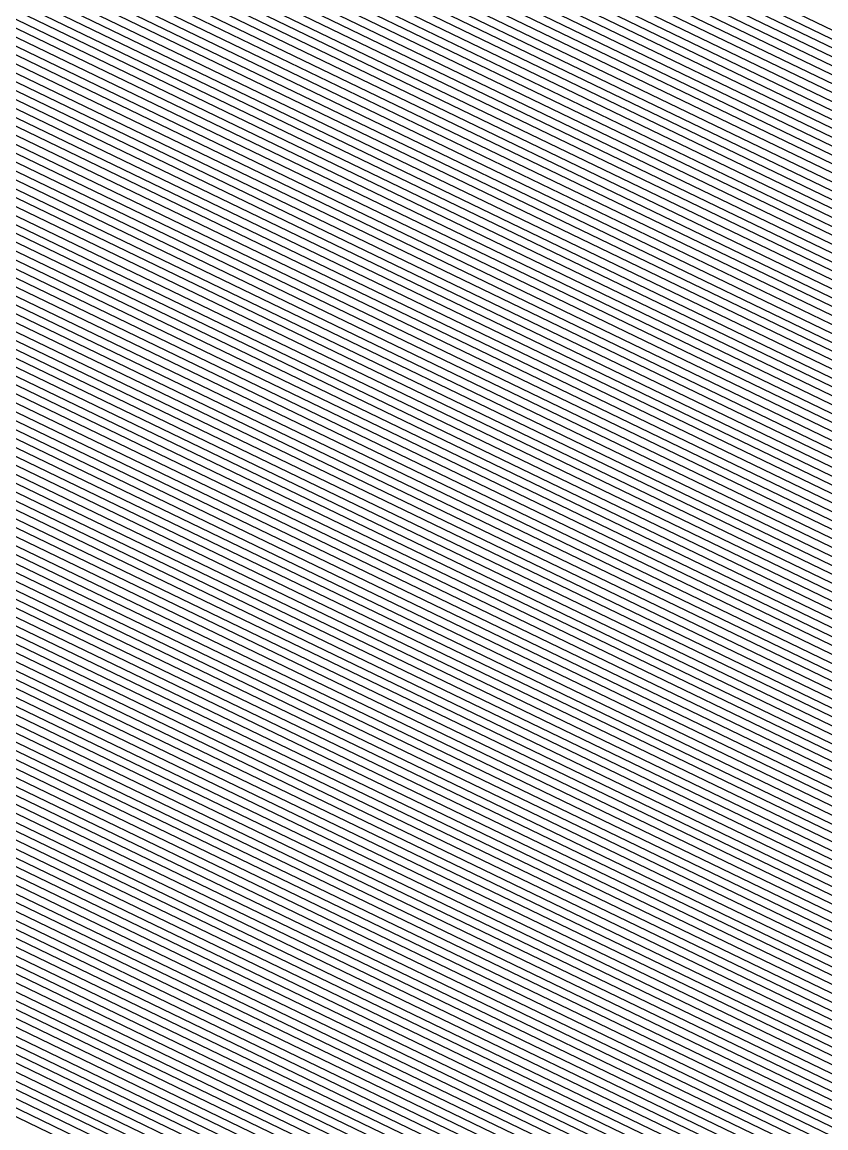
# Model space of a CAD drawing. Extents: x 7084 to 11035, y 13750 to 16729.
# Drawn here: x 8681.7061 to 8681.9315, y 15512.6389 to 15512.9489 of the extents above; entities that cross this region are included whole.
import ezdxf

# ---------------------------------------------------------------- set-up
doc = ezdxf.new("R2010")
doc.units = 0
doc.layers.add('Default', color=7, linetype='Continuous')

msp = doc.modelspace()

# ---------------------------------------------------------------- linework, layer by layer
at = {"layer": 'Default'}
for points in [[(8353.45682, 15503.40846), (8411.94858, 15499.91269), (8419.18614, 15514.90478), (8578.24016, 15539.37466), (8584.44378, 15548.16314), (8702.71478, 15491.0668), (8711.47389, 15488.78291), (8720.86951, 15494.65516), (8711.24477, 15506.31737), (8705.8166, 15501.0017), (8587.5456, 15558.09804), (8592.97377, 15563.41371), (8765.40393, 15914.98796), (8777.03572, 15923.25946), (8796.68053, 15927.91218), (8920.76377, 16127.49167), (9293.01349, 15870.25592)], [(8356.34853, 15499.16604), (8414.01645, 15495.7195), (8422.05819, 15512.37738), (8578.87201, 15536.50261), (8585.76493, 15546.26759), (8702.37014, 15489.97543), (8712.10248, 15487.43777), (8722.54206, 15493.96249), (8711.8479, 15506.9205), (8705.8166, 15501.0142), (8589.21139, 15557.30636), (8595.24269, 15563.21266), (8765.24425, 15909.83516), (8778.16846, 15919.02573), (8799.99604, 15924.19541), (8922.33163, 16120.96393), (9289.33839, 15867.35121), (9316.91005, 15866.48959), (9332.4191, 15861.0327)], [(8357.50521, 15497.46907), (8414.8436, 15494.04222), (8423.20701, 15511.36641), (8579.12475, 15535.35379), (8586.29338, 15545.50937), (8702.23228, 15489.53887), (8712.35392, 15486.89971), (8723.21107, 15493.68543), (8712.08915, 15507.16175), (8705.8166, 15501.0192), (8589.8777, 15556.98969), (8596.15026, 15563.13225), (8765.18038, 15907.77405), (8778.62156, 15917.33223), (8801.32224, 15922.7087), (8922.95877, 16118.35283)], [(10139.72434, 15635.80716), (9884.8918, 15968.65198), (9838.05444, 15981.36941), (9349.98545, 15851.68965), (9332.92548, 15858.20345), (9316.1757, 15864.09689), (9286.39831, 15865.02745), (8923.58591, 16115.74173), (8802.64844, 15921.222), (8779.07466, 15915.63874), (8765.11651, 15905.71293), (8597.05782, 15563.05183), (8590.54402, 15556.67302), (8705.8166, 15501.0242), (8712.3304, 15507.403), (8723.88009, 15493.40836), (8712.60535, 15486.36165), (8702.09442, 15489.10232), (8586.82184, 15544.75115), (8579.37749, 15534.20497), (8424.35583, 15510.35545), (8415.67075, 15492.36495), (8358.66189, 15495.7721)], [(8359.24023, 15494.92361), (8416.08432, 15491.52631), (8424.93024, 15509.84997), (8579.50386, 15533.63056), (8587.08607, 15544.37204), (8702.02549, 15488.88405), (8712.73107, 15486.09262), (8724.2146, 15493.26982), (8712.45103, 15507.52363), (8705.8166, 15501.0267), (8590.87718, 15556.51469), (8597.51161, 15563.01162), (8765.08458, 15904.68237), (8779.30121, 15914.79199), (8803.31154, 15920.47864), (8923.89948, 16114.43618), (9285.66329, 15864.4465)], [(8367.33699, 15483.04482), (8421.87438, 15479.78538), (8432.97197, 15502.77325), (8581.27305, 15525.58883), (8590.78527, 15539.06449), (8701.06048, 15485.82819), (8714.49112, 15482.32622), (8728.89773, 15491.33035), (8714.13979, 15509.21239), (8705.8166, 15501.0617), (8595.54138, 15554.298), (8603.86458, 15562.4487), (8764.63748, 15890.25455), (8782.4729, 15902.93752), (8812.59495, 15910.07169), (8928.28946, 16096.15848), (9275.373, 15856.31332), (9313.4219, 15855.12428), (9334.82439, 15847.59377), (9356.62325, 15839.27058), (9823.53317, 15963.32839), (9883.38091, 15947.07833), (10127.1658, 15628.6632), (10147.82558, 15359.87118)], [(8373.1204, 15474.55997), (8426.01013, 15471.399), (8438.71607, 15497.71844), (8582.53675, 15519.84473), (8593.42755, 15535.27339), (8700.37119, 15483.64544), (8715.74829, 15479.63593), (8732.24282, 15489.945), (8715.34605, 15510.41865), (8705.8166, 15501.0867), (8598.87296, 15552.71465), (8608.40242, 15562.04661), (8764.31813, 15879.94896), (8784.73839, 15894.47005), (8819.22596, 15902.63815), (8931.42517, 16083.10299)], [(8375.43376, 15471.16602), (8427.66443, 15468.04445), (8441.01371, 15495.69652), (8583.04223, 15517.54709), (8594.48447, 15533.75695), (8700.09547, 15482.77233), (8716.25116, 15478.55982), (8733.58086, 15489.39087), (8715.82856, 15510.90116), (8705.8166, 15501.0967), (8600.20559, 15552.08132), (8610.21755, 15561.88577), (8764.1904, 15875.82672), (8785.64459, 15891.08306), (8821.87836, 15899.66474), (8932.67945, 16077.88079), (9265.08272, 15848.18013), (9310.85168, 15846.74984), (9336.5967, 15837.6914), (9362.81852, 15827.67945), (9809.97999, 15946.49009)], [(8378.32546, 15466.9236), (8429.7323, 15463.85126), (8443.88576, 15493.16912), (8583.67408, 15514.67504), (8595.80561, 15531.8614), (8699.75083, 15481.68096), (8716.87975, 15477.21468), (8735.2534, 15488.6982), (8716.43169, 15511.50429), (8705.8166, 15501.1092), (8601.87138, 15551.28964), (8612.48647, 15561.68473), (8764.03072, 15870.67393), (8786.77733, 15886.84932), (8825.19387, 15895.94797), (8934.2473, 16071.35304), (9261.40762, 15845.27543), (9309.93374, 15843.75897), (9337.22967, 15834.15484)], [(10107.90936, 15617.70914), (9881.06421, 15913.99874), (9801.26723, 15935.66548), (9366.80119, 15820.228), (9337.73605, 15831.3256), (9309.1994, 15841.36627), (9258.46754, 15842.95166), (8935.50159, 16066.13085), (8827.84627, 15892.97456), (8787.68353, 15883.46233), (8763.90298, 15866.5517), (8614.30161, 15561.5239), (8603.20401, 15550.6563), (8705.8166, 15501.1192), (8716.91419, 15511.98679), (8736.59144, 15488.14406), (8717.38262, 15476.13856), (8699.47511, 15480.80785), (8596.86252, 15530.34496), (8584.17956, 15512.3774), (8446.1834, 15491.14719), (8431.3866, 15460.4967), (8380.63883, 15463.52966)], [(8382.37385, 15460.9842), (8432.62733, 15457.98079), (8447.90663, 15489.63075), (8584.55867, 15510.65417), (8597.65521, 15529.20763), (8699.26832, 15480.15303), (8717.75978, 15475.33148), (8737.59497, 15487.72846), (8717.27607, 15512.34867), (8705.8166, 15501.1267), (8604.20349, 15550.1813), (8615.66296, 15561.40327), (8763.80717, 15863.46002), (8788.36318, 15880.92209), (8829.83557, 15890.74449), (8936.4423, 16062.2142), (9256.26248, 15841.20883)], [(8391.6273, 15447.40844), (8439.24453, 15444.56258), (8457.09718, 15481.54306), (8586.5806, 15501.46362), (8601.88286, 15523.14186), (8698.16545, 15476.66062), (8719.77126, 15471.02702), (8742.94711, 15485.51191), (8719.20609, 15514.27869), (8705.8166, 15501.1667), (8609.53401, 15547.64794), (8622.9235, 15560.75993), (8763.29622, 15846.97108), (8791.98797, 15867.37413), (8840.44518, 15878.85083), (8941.45943, 16041.32541), (9244.50215, 15831.91377)], [(8392.78398, 15445.71147), (8440.07167, 15442.88531), (8458.246, 15480.5321), (8586.83334, 15500.3148), (8602.41132, 15522.38364), (8698.02759, 15476.22407), (8720.02269, 15470.48896), (8743.61613, 15485.23484), (8719.44734, 15514.51994), (8705.8166, 15501.1717), (8610.20033, 15547.33127), (8623.83106, 15560.67951), (8763.23235, 15844.90996), (8792.44107, 15865.68063), (8841.77138, 15877.36413), (8942.08657, 16038.71431)], [(8116.07554, 15274.47848), (8406.08581, 15426.19631), (8449.5839, 15423.59663), (8471.45743, 15468.90605), (8589.73985, 15487.10337), (8608.48858, 15513.66411), (8696.44222, 15471.20373), (8722.9142, 15464.3013), (8751.30984, 15482.04856), (8722.22174, 15517.29434), (8705.8166, 15501.2292), (8617.86295, 15543.68957), (8634.26809, 15559.75471), (8762.49784, 15821.20711), (8797.6517, 15846.20544), (8857.0227, 15860.26699), (8949.29869, 16008.68667)], [(10062.69861, 15591.99089), (9875.625, 15836.33362), (9748.99066, 15870.71779), (9390.69725, 15775.51935), (9344.57212, 15793.13075), (9299.2857, 15809.06486), (9218.77644, 15811.5808), (8952.43439, 15995.63117), (8863.65371, 15852.83345), (8799.91719, 15837.73797), (8762.17849, 15810.90152), (8638.80593, 15559.35262), (8621.19453, 15542.10623), (8705.8166, 15501.2542), (8723.428, 15518.5006), (8754.65493, 15480.66322), (8724.17138, 15461.61101), (8695.75293, 15469.02098), (8611.13086, 15509.873), (8591.00356, 15481.35928), (8477.20152, 15463.85125), (8453.71965, 15415.21025), (8411.86921, 15417.71145), (8132.84418, 15271.74051)], [(8136.19791, 15271.19292), (8413.02589, 15416.01448), (8454.5468, 15413.53298), (8478.35034, 15462.84029), (8591.2563, 15480.21046), (8611.65932, 15509.11478), (8695.61507, 15468.58443), (8724.42281, 15461.07296), (8755.32395, 15480.38615), (8723.66925, 15518.74185), (8705.8166, 15501.2592), (8621.86085, 15541.78956), (8639.71349, 15559.2722), (8762.11462, 15808.84041), (8800.37029, 15836.04447), (8864.97991, 15851.34675), (8953.06153, 15993.02007), (9217.3064, 15810.41892), (9298.91852, 15807.86851), (9344.82531, 15791.71612), (9391.58229, 15773.86348), (9747.05449, 15868.31232)], [(8147.93596, 15269.27634), (8417.07428, 15410.07509), (8457.44182, 15407.66251), (8482.37121, 15459.30192), (8592.14089, 15476.18959), (8613.50892, 15506.46101), (8695.13257, 15467.0565), (8725.30284, 15459.18976), (8757.66551, 15479.41641), (8724.51363, 15519.58623), (8705.8166, 15501.2767), (8624.19295, 15540.68121), (8642.88998, 15558.99074), (8761.89107, 15801.62649), (8801.95613, 15830.11724), (8869.62162, 15846.14327), (8955.25653, 15983.88123)], [(8161.35087, 15267.08597), (8421.701, 15403.2872), (8460.75043, 15400.95341), (8486.96649, 15455.25808), (8593.15185, 15471.59431), (8615.62275, 15503.42813), (8694.58113, 15465.31029), (8726.30858, 15457.03753), (8760.34159, 15478.30814), (8725.47864, 15520.55124), (8705.8166, 15501.2967), (8626.85821, 15539.41454), (8646.52025, 15558.66907), (8761.6356, 15793.38202), (8803.76853, 15823.34326), (8874.92642, 15840.19644), (8957.76509, 15973.43683), (9206.2811, 15801.70479), (9296.16472, 15798.8959), (9346.72422, 15781.10644), (9398.22008, 15761.44441), (9732.53323, 15850.2713)], [(8168.05833, 15265.99078), (8424.01436, 15399.89326), (8462.40473, 15397.59885), (8489.26413, 15453.23616), (8593.65733, 15469.29667), (8616.67966, 15501.91169), (8694.30542, 15464.43719), (8726.81145, 15455.96141), (8761.67962, 15477.754), (8725.96114, 15521.03374), (8705.8166, 15501.3067), (8628.19084, 15538.7812), (8648.33539, 15558.50824), (8761.50785, 15789.25979), (8804.67472, 15819.95627), (8877.57883, 15837.22302), (8959.01937, 15968.21463), (9203.34102, 15799.38103), (9295.43037, 15796.5032)], [(8193.21129, 15261.88384), (8432.68947, 15387.16598), (8468.60835, 15385.01928), (8497.88027, 15445.65395), (8595.55289, 15460.68053), (8620.64309, 15496.22503), (8693.27148, 15461.16306), (8728.69721, 15451.92598), (8766.69726, 15475.67599), (8727.77053, 15522.84313), (8705.8166, 15501.3442), (8633.18821, 15536.40618), (8655.14214, 15557.90511), (8761.02883, 15773.80141), (8808.07296, 15807.25505), (8887.52534, 15826.07272), (8963.72293, 15948.63139), (9192.31571, 15790.6669)], [(8198.24189, 15261.06245), (8434.42449, 15384.62053), (8469.84908, 15382.50337), (8499.6035, 15444.13751), (8595.932, 15458.9573), (8621.43577, 15495.0877), (8693.06469, 15460.50823), (8729.07436, 15451.11889), (8767.70079, 15475.26039), (8728.13241, 15523.20501), (8705.8166, 15501.3517), (8634.18768, 15535.93117), (8656.50349, 15557.78448), (8760.93303, 15770.70973), (8808.75261, 15804.71481), (8889.51464, 15823.84266), (8964.66364, 15944.71474), (9190.11065, 15788.92408), (9292.1258, 15785.73606), (9349.50929, 15765.54558)], [(8199.91875, 15260.78865), (8435.00283, 15383.77204), (8470.26265, 15381.66473), (8500.17791, 15443.63203), (8596.05837, 15458.38289), (8621.7, 15494.70859), (8692.99576, 15460.28996), (8729.20008, 15450.84987), (8768.0353, 15475.12185), (8728.25304, 15523.32564), (8705.8166, 15501.3542), (8634.52084, 15535.77284), (8656.95728, 15557.74427), (8760.90109, 15769.67917), (8808.97916, 15803.86807), (8890.17774, 15823.0993), (8964.97721, 15943.40919), (9189.37563, 15788.34313), (9291.94222, 15785.13789), (9349.63588, 15764.83827), (9408.39803, 15742.40183), (9710.26728, 15822.60839)], [(8206.62621, 15259.69347), (8437.31619, 15380.3781), (8471.91695, 15378.31018), (8502.47555, 15441.61011), (8596.56385, 15456.08525), (8622.75692, 15493.19215), (8692.72004, 15459.41685), (8729.70295, 15449.77375), (8769.37333, 15474.56772), (8728.73554, 15523.80814), (8705.8166, 15501.3642), (8635.85347, 15535.1395), (8658.77241, 15557.58344), (8760.77335, 15765.55694), (8809.88536, 15800.48108), (8892.83014, 15820.12589), (8966.23149, 15938.187), (9186.43555, 15786.01937), (9291.20787, 15782.74519)], [(8362.71027, 15489.8327), (8418.56577, 15486.49448), (8428.37669, 15506.81709), (8580.26209, 15530.18411), (8588.67144, 15542.09737), (8701.61192, 15487.57439), (8713.48538, 15484.47845), (8726.22166, 15492.43862), (8713.17479, 15508.24739), (8705.8166, 15501.0417), (8592.87612, 15555.56468), (8600.23431, 15562.77037), (8764.89296, 15898.49902), (8780.6605, 15909.7115), (8807.29015, 15916.01852)], [(8765.37199, 15913.9574), (8593.42755, 15563.3735), (8587.87876, 15557.9397), (8705.8166, 15501.0042), (8711.3654, 15506.438), (8721.20402, 15494.51663), (8711.59961, 15488.51388), (8702.64585, 15490.84853), (8584.70801, 15547.78403), (8578.36653, 15538.80025), (8419.76055, 15514.3993), (8412.36215, 15499.07405), (8354.03516, 15502.55998)], [(8354.6135, 15501.71149), (8412.77572, 15498.23541), (8420.33496, 15513.89382), (8578.4929, 15538.22584), (8584.97224, 15547.40492), (8702.57693, 15490.63025), (8711.72533, 15488.24485), (8721.53853, 15494.3781), (8711.48602, 15506.55862), (8705.8166, 15501.0067), (8588.21191, 15557.78137), (8593.88134, 15563.33329), (8765.34006, 15912.92684)], [(8355.19184, 15500.86301), (8413.1893, 15497.39678), (8420.90937, 15513.38834), (8578.61927, 15537.65143), (8585.23647, 15547.02581), (8702.508, 15490.41198), (8711.85105, 15487.97582), (8721.87304, 15494.23956), (8711.60665, 15506.67925), (8705.8166, 15501.0092), (8588.54507, 15557.62303), (8594.33512, 15563.29308), (8765.30812, 15911.89628)], [(8765.27619, 15910.86572), (8594.7889, 15563.25287), (8588.87823, 15557.4647), (8705.8166, 15501.0117), (8711.72727, 15506.79987), (8722.20755, 15494.10103), (8711.97676, 15487.70679), (8702.43907, 15490.1937), (8585.5007, 15546.6467), (8578.74564, 15537.07702), (8421.48378, 15512.88286), (8413.60288, 15496.55814), (8355.77018, 15500.01452)], [(8356.92687, 15498.31755), (8414.43002, 15494.88086), (8422.6326, 15511.87189), (8578.99838, 15535.9282), (8586.02915, 15545.88848), (8702.30121, 15489.75715), (8712.2282, 15487.16874), (8722.87657, 15493.82396), (8711.96853, 15507.04113), (8705.8166, 15501.0167), (8589.54455, 15557.14803), (8595.69647, 15563.17245), (8765.21232, 15908.8046)], [(8363.86695, 15488.13573), (8419.39293, 15484.81721), (8429.52551, 15505.80613), (8580.51483, 15529.03529), (8589.1999, 15541.33915), (8701.47406, 15487.13784), (8713.73681, 15483.94039), (8726.89067, 15492.16155), (8713.41604, 15508.48864), (8705.8166, 15501.0467), (8593.54244, 15555.24801), (8601.14188, 15562.68995), (8764.82909, 15896.4379), (8781.1136, 15908.01801)], [(8415.25718, 15493.20359), (8423.78142, 15510.86093), (8579.25112, 15534.77938), (8586.55761, 15545.13026), (8702.16335, 15489.3206), (8712.47964, 15486.63068), (8723.54558, 15493.54689), (8712.20978, 15507.28238), (8705.8166, 15501.0217), (8590.21086, 15556.83136), (8596.60404, 15563.09204), (8765.14845, 15906.74349)], [(8359.81857, 15494.07513), (8416.4979, 15490.68767), (8425.50465, 15509.34449), (8579.63023, 15533.05615), (8587.3503, 15543.99293), (8701.95656, 15488.66577), (8712.85679, 15485.82359), (8724.54911, 15493.13129), (8712.57166, 15507.64426), (8705.8166, 15501.0292), (8591.21033, 15556.35635), (8597.96539, 15562.97141), (8765.05264, 15903.65181)], [(8426.07906, 15508.83901), (8579.7566, 15532.48174), (8587.61452, 15543.61382), (8701.88763, 15488.4475), (8712.98251, 15485.55457), (8724.88362, 15492.99276), (8712.69228, 15507.76488), (8705.8166, 15501.0317), (8591.54349, 15556.19802), (8598.41917, 15562.9312), (8765.02071, 15902.62125)], [(8705.8166, 15501.0342), (8591.87665, 15556.03968), (8598.87296, 15562.89099), (8764.98877, 15901.59069)], [(8764.95684, 15900.56013), (8599.32674, 15562.85078), (8592.20981, 15555.88135), (8705.8166, 15501.0367), (8712.93353, 15508.00613), (8725.55264, 15492.71569), (8713.23394, 15485.01651), (8701.74977, 15488.01095), (8588.14298, 15542.8556), (8580.00934, 15531.33292), (8427.22788, 15507.82805), (8417.73862, 15488.17176), (8361.55359, 15491.52967)], [(8362.13193, 15490.68118), (8418.1522, 15487.33312), (8427.80228, 15507.32257), (8580.13572, 15530.75852), (8588.40721, 15542.47649), (8701.68085, 15487.79267), (8713.35966, 15484.74748), (8725.88715, 15492.57715), (8713.05416, 15508.12676), (8705.8166, 15501.0392), (8592.54297, 15555.72302), (8599.78053, 15562.81058), (8764.9249, 15899.52958)], [(8726.55617, 15492.30008), (8713.29541, 15508.36801), (8705.8166, 15501.0442), (8593.20928, 15555.40635), (8600.68809, 15562.73016), (8764.86103, 15897.46846)], [(8364.44529, 15487.28724), (8419.8065, 15483.97857), (8430.09992, 15505.30065), (8580.6412, 15528.46088), (8589.46412, 15540.96004), (8701.40513, 15486.91957), (8713.86253, 15483.67136), (8727.22518, 15492.02302), (8713.53666, 15508.60926), (8705.8166, 15501.0492), (8593.8756, 15555.08968), (8601.59566, 15562.64974), (8764.79716, 15895.40734)], [(8764.76522, 15894.37678), (8602.04944, 15562.60953), (8594.20875, 15554.93134), (8705.8166, 15501.0517), (8713.65729, 15508.72989), (8727.55969, 15491.88448), (8713.98825, 15483.40234)], [(8580.89394, 15527.31206), (8589.99258, 15540.20182), (8701.26727, 15486.48302), (8714.11396, 15483.13331), (8727.8942, 15491.74595), (8713.77792, 15508.85052), (8705.8166, 15501.0542), (8594.54191, 15554.77301), (8602.50323, 15562.56932), (8764.73329, 15893.34622)], [(8764.70135, 15892.31566), (8602.95701, 15562.52911), (8594.87507, 15554.61467), (8705.8166, 15501.0567), (8713.89854, 15508.97114), (8728.22871, 15491.60741), (8714.23968, 15482.86428), (8701.19834, 15486.26474), (8590.25681, 15539.82271), (8581.02031, 15526.73765), (8431.82315, 15503.78421), (8421.04723, 15481.46265), (8366.18031, 15484.74179)], [(8374.85542, 15472.01451), (8427.25085, 15468.88308), (8440.4393, 15496.202), (8582.91586, 15518.1215), (8594.22024, 15534.13606), (8700.1644, 15482.99061), (8716.12545, 15478.82885), (8733.24635, 15489.5294), (8715.70793, 15510.78053), (8705.8166, 15501.0942), (8599.87244, 15552.23965), (8609.76377, 15561.92598), (8764.22233, 15876.85728), (8785.41804, 15891.92981)], [(8366.75865, 15483.8933), (8421.4608, 15480.62402), (8432.39756, 15503.27873), (8581.14668, 15526.16324), (8590.52104, 15539.4436), (8701.12941, 15486.04647), (8714.3654, 15482.59525), (8728.56322, 15491.46888), (8714.01917, 15509.09177), (8705.8166, 15501.0592), (8595.20823, 15554.45634), (8603.4108, 15562.48891), (8764.66942, 15891.28511)], [(8764.60555, 15889.22399), (8604.31836, 15562.40849), (8595.87454, 15554.13967), (8705.8166, 15501.0642), (8714.26042, 15509.33302), (8729.23224, 15491.19181), (8714.61684, 15482.05719)], [(8368.49368, 15481.34785), (8422.70153, 15478.1081), (8434.12079, 15501.76228), (8581.52579, 15524.44001), (8591.31372, 15538.30627), (8700.92262, 15485.39164), (8714.74255, 15481.78816), (8729.56675, 15491.05328), (8714.38105, 15509.45365), (8705.8166, 15501.0667), (8596.2077, 15553.98133), (8604.77215, 15562.36828), (8764.57361, 15888.19343)], [(8369.07202, 15480.49936), (8423.1151, 15477.26946), (8434.6952, 15501.2568), (8581.65216, 15523.8656), (8591.57795, 15537.92716), (8700.85369, 15485.17336), (8714.86827, 15481.51914), (8729.90126, 15490.91474), (8714.50167, 15509.57427), (8705.8166, 15501.0692), (8596.54086, 15553.823), (8605.22593, 15562.32807), (8764.54168, 15887.16287)], [(8705.8166, 15501.0717), (8596.87402, 15553.66466), (8605.67971, 15562.28786), (8764.50974, 15886.13231)], [(8435.84402, 15500.24584), (8581.9049, 15522.71678), (8592.10641, 15537.16894), (8700.71584, 15484.73681), (8715.11971, 15480.98108), (8730.57027, 15490.63768), (8714.74292, 15509.81552), (8705.8166, 15501.0742), (8597.20717, 15553.50633), (8606.1335, 15562.24765), (8764.47781, 15885.10175)], [(8370.80704, 15477.95391), (8424.35583, 15474.75355), (8436.41843, 15499.74036), (8582.03127, 15522.14237), (8592.37064, 15536.78983), (8700.64691, 15484.51854), (8715.24542, 15480.71205), (8730.90478, 15490.49914), (8714.86355, 15509.93615), (8705.8166, 15501.0767), (8597.54033, 15553.34799), (8606.58728, 15562.20744), (8764.44588, 15884.07119)], [(8714.98418, 15510.05678), (8705.8166, 15501.0792), (8597.87349, 15553.18966), (8607.04106, 15562.16724), (8764.41394, 15883.04063)], [(8371.96372, 15476.25694), (8425.18297, 15473.07627), (8437.56725, 15498.7294), (8582.28401, 15520.99355), (8592.89909, 15536.03161), (8700.50905, 15484.08199), (8715.49686, 15480.17399), (8731.5738, 15490.22207), (8715.1048, 15510.1774), (8705.8166, 15501.0817), (8598.20665, 15553.03132), (8607.49485, 15562.12703), (8764.382, 15882.01008)], [(8764.35007, 15880.97952), (8607.94863, 15562.08682), (8598.5398, 15552.87299), (8705.8166, 15501.0842), (8715.22543, 15510.29803), (8731.90831, 15490.08354), (8715.62258, 15479.90496), (8700.44012, 15483.86371), (8593.16332, 15535.6525), (8582.41038, 15520.41914), (8438.14166, 15498.22392), (8425.59655, 15472.23764), (8372.54206, 15475.40845)], [(8439.29048, 15497.21296), (8582.66312, 15519.27032), (8593.69178, 15534.89428), (8700.30226, 15483.42716), (8715.87401, 15479.36691), (8732.57733, 15489.80647), (8715.46668, 15510.53928), (8705.8166, 15501.0892), (8599.20612, 15552.55632), (8608.8562, 15562.0064), (8764.2862, 15878.9184)], [(8439.86489, 15496.70748), (8582.78949, 15518.69591), (8593.95601, 15534.51517), (8700.23333, 15483.20888), (8715.99973, 15479.09788), (8732.91184, 15489.66794), (8715.58731, 15510.65991), (8705.8166, 15501.0917), (8599.53928, 15552.39799), (8609.30998, 15561.96619), (8764.25426, 15877.88784)], [(8376.0121, 15470.31754), (8428.078, 15467.20581), (8441.58812, 15495.19104), (8583.1686, 15516.97268), (8594.74869, 15533.37784), (8700.02654, 15482.55406), (8716.37688, 15478.29079), (8733.91537, 15489.25233), (8715.94918, 15511.02178), (8705.8166, 15501.0992), (8600.53875, 15551.92298), (8610.67134, 15561.84557), (8764.15846, 15874.79617)], [(8387.00057, 15454.19632), (8435.93592, 15451.27169), (8452.5019, 15485.58691), (8585.56964, 15506.0589), (8599.76904, 15526.17474), (8698.71689, 15478.40682), (8718.76552, 15473.17925), (8740.27104, 15486.62019), (8718.24108, 15513.31368), (8705.8166, 15501.1467), (8606.86875, 15548.91462), (8619.29323, 15561.0816), (8763.5517, 15855.21555), (8790.17557, 15874.14811)], [(8376.59044, 15469.46905), (8428.49158, 15466.36717), (8442.16253, 15494.68556), (8583.29497, 15516.39827), (8595.01292, 15532.99873), (8699.95761, 15482.33578), (8716.5026, 15478.02176), (8734.24987, 15489.1138), (8716.06981, 15511.14241), (8705.8166, 15501.1017), (8600.87191, 15551.76465), (8611.12512, 15561.80536), (8764.12652, 15873.76561)], [(8377.16878, 15468.62057), (8428.90515, 15465.52853), (8442.73694, 15494.18008), (8583.42134, 15515.82386), (8595.27715, 15532.61962), (8699.88868, 15482.11751), (8716.62832, 15477.75273), (8734.58438, 15488.97527), (8716.19044, 15511.26304), (8705.8166, 15501.1042), (8601.20507, 15551.60631), (8611.5789, 15561.76515), (8764.09459, 15872.73505)], [(8764.06265, 15871.70449), (8612.03269, 15561.72494), (8601.53822, 15551.44798), (8705.8166, 15501.1067), (8716.31106, 15511.38366), (8734.91889, 15488.83673), (8716.75404, 15477.48371), (8699.81976, 15481.89923), (8595.54138, 15532.24051), (8583.54771, 15515.24945), (8443.31135, 15493.6746), (8429.31872, 15464.68989), (8377.74712, 15467.77208)], [(8763.99878, 15869.64337), (8612.94025, 15561.64452), (8602.20454, 15551.13131), (8705.8166, 15501.1117), (8716.55231, 15511.62491), (8735.58791, 15488.55966), (8717.00547, 15476.94565), (8699.6819, 15481.46268), (8596.06984, 15531.48229), (8583.80045, 15514.10063), (8444.46017, 15492.66364), (8430.14588, 15463.01262), (8378.9038, 15466.07511)], [(8379.48214, 15465.22663), (8430.55945, 15462.17398), (8445.03458, 15492.15815), (8583.92682, 15513.52622), (8596.33406, 15531.10318), (8699.61297, 15481.2444), (8717.13119, 15476.67662), (8735.92242, 15488.42113), (8716.67294, 15511.74554), (8705.8166, 15501.1142), (8602.5377, 15550.97297), (8613.39404, 15561.60431), (8763.96685, 15868.61281)], [(8716.79357, 15511.86617), (8705.8166, 15501.1167), (8602.87086, 15550.81464), (8613.84782, 15561.5641), (8763.93491, 15867.58225)], [(8392.20564, 15446.55995), (8439.6581, 15443.72394), (8457.67159, 15481.03758), (8586.70697, 15500.88921), (8602.14709, 15522.76275), (8698.09652, 15476.44234), (8719.89698, 15470.75799), (8743.28162, 15485.37338), (8719.32671, 15514.39931), (8705.8166, 15501.1692), (8609.86717, 15547.48961), (8623.37728, 15560.71972), (8763.26428, 15845.94052), (8792.21452, 15866.52738)], [(8381.21717, 15462.68117), (8431.80018, 15459.65807), (8446.75781, 15490.64171), (8584.30593, 15511.80299), (8597.12675, 15529.96585), (8699.40618, 15480.58958), (8717.50834, 15475.86953), (8736.92595, 15488.00553), (8717.03482, 15512.10742), (8705.8166, 15501.1217), (8603.53717, 15550.49797), (8614.75539, 15561.48369), (8763.87104, 15865.52114)], [(8763.83911, 15864.49058), (8615.20917, 15561.44348), (8603.87033, 15550.33963), (8705.8166, 15501.1242), (8717.15544, 15512.22804), (8737.26046, 15487.86699), (8717.63406, 15475.6005), (8699.33725, 15480.3713), (8597.39098, 15529.58674), (8584.4323, 15511.22858), (8447.33222, 15490.13623), (8432.21375, 15458.81943), (8381.79551, 15461.83269)], [(8394.519, 15443.16601), (8441.3124, 15440.36939), (8459.96923, 15479.01566), (8587.21245, 15498.59157), (8603.20401, 15521.24631), (8697.82081, 15475.56924), (8720.39985, 15469.68187), (8744.61966, 15484.81924), (8719.80922, 15514.88182), (8705.8166, 15501.1792), (8611.1998, 15546.85627), (8625.19241, 15560.55889), (8763.13654, 15841.81828), (8793.12071, 15863.14039)], [(8705.8166, 15501.1292), (8604.53664, 15550.02296), (8616.11674, 15561.36306), (8763.77524, 15862.42946)], [(8383.53053, 15459.28723), (8433.45448, 15456.30351), (8449.05545, 15488.61979), (8584.81141, 15509.50535), (8598.18366, 15528.44941), (8699.13046, 15479.71648), (8718.01121, 15474.79342), (8738.26398, 15487.45139), (8717.51732, 15512.58992), (8705.8166, 15501.1317), (8604.8698, 15549.86463), (8616.57052, 15561.32285), (8763.7433, 15861.3989)], [(8763.71137, 15860.36834), (8617.02431, 15561.28264), (8605.20296, 15549.70629), (8705.8166, 15501.1342), (8717.63795, 15512.71055), (8738.59849, 15487.31286), (8718.13693, 15474.52439), (8699.06153, 15479.4982), (8598.44789, 15528.0703), (8584.93778, 15508.93094), (8449.62986, 15488.11431), (8433.86805, 15455.46488), (8384.10887, 15458.43875)], [(8384.68721, 15457.59026), (8434.28162, 15454.62624), (8450.20427, 15487.60883), (8585.06415, 15508.35653), (8598.71212, 15527.69119), (8698.9926, 15479.27993), (8718.26265, 15474.25536), (8738.933, 15487.17432), (8717.75857, 15512.83117), (8705.8166, 15501.1367), (8605.53612, 15549.54796), (8617.47809, 15561.24243), (8763.67944, 15859.33778)], [(8385.26555, 15456.74178), (8434.6952, 15453.7876), (8450.77867, 15487.10335), (8585.19052, 15507.78213), (8598.97635, 15527.31208), (8698.92368, 15479.06165), (8718.38836, 15473.98633), (8739.26751, 15487.03579), (8717.8792, 15512.9518), (8705.8166, 15501.1392), (8605.86927, 15549.38963), (8617.93188, 15561.20223), (8763.6475, 15858.30723)], [(8763.61557, 15857.27667), (8618.38566, 15561.16202), (8606.20243, 15549.23129), (8705.8166, 15501.1417), (8717.99983, 15513.07243), (8739.60202, 15486.89725), (8718.51408, 15473.7173), (8698.85475, 15478.84337), (8599.24058, 15526.93296), (8585.3169, 15507.20772), (8451.35308, 15486.59787), (8435.10878, 15452.94896), (8385.84389, 15455.89329)], [(8386.42223, 15455.0448), (8435.52235, 15452.11032), (8451.92749, 15486.09239), (8585.44327, 15506.63331), (8599.50481, 15526.55385), (8698.78582, 15478.6251), (8718.6398, 15473.44828), (8739.93653, 15486.75872), (8718.12045, 15513.19305), (8705.8166, 15501.1442), (8606.53559, 15549.07296), (8618.83944, 15561.12181), (8763.58363, 15856.24611)], [(8436.3495, 15450.43305), (8453.07631, 15485.08143), (8585.69601, 15505.48449), (8600.03326, 15525.79563), (8698.64796, 15478.18855), (8718.89124, 15472.91022), (8740.60555, 15486.48165), (8718.3617, 15513.4343), (8705.8166, 15501.1492), (8607.20191, 15548.75629), (8619.74701, 15561.04139), (8763.51976, 15854.18499)], [(8705.8166, 15501.1517), (8607.53506, 15548.59795), (8620.20079, 15561.00118), (8763.48783, 15853.15443)], [(8763.45589, 15852.12387), (8620.65458, 15560.96097), (8607.86822, 15548.43962), (8705.8166, 15501.1542), (8718.60296, 15513.67556), (8741.27457, 15486.20458), (8719.14267, 15472.37216), (8698.5101, 15477.752), (8600.56172, 15525.03741), (8585.94875, 15504.33567), (8454.22513, 15484.07047), (8437.17665, 15448.75577), (8388.73559, 15451.65086)], [(8389.31393, 15450.80238), (8437.59022, 15447.91713), (8454.79954, 15483.56499), (8586.07512, 15503.76126), (8600.82595, 15524.6583), (8698.44117, 15477.53372), (8719.26839, 15472.10313), (8741.60908, 15486.06605), (8718.72358, 15513.79618), (8705.8166, 15501.1567), (8608.20138, 15548.28128), (8621.10836, 15560.92076), (8763.42396, 15851.09331)], [(8741.94358, 15485.92752), (8718.84421, 15513.91681), (8705.8166, 15501.1592), (8608.53454, 15548.12295), (8621.56214, 15560.88056), (8763.39202, 15850.06276)], [(8763.36009, 15849.0322), (8622.01593, 15560.84035), (8608.86769, 15547.96461), (8705.8166, 15501.1617), (8718.96483, 15514.03743), (8742.27809, 15485.78898), (8719.51982, 15471.56507), (8698.30331, 15477.09717), (8601.35441, 15523.90008), (8586.32786, 15502.61244), (8455.94836, 15482.55403), (8438.41738, 15446.23986), (8390.47061, 15449.10541)], [(8391.04896, 15448.25692), (8438.83095, 15445.40122), (8456.52277, 15482.04854), (8586.45423, 15502.03803), (8601.61864, 15523.52097), (8698.23438, 15476.87889), (8719.64554, 15471.29605), (8742.6126, 15485.65045), (8719.08546, 15514.15806), (8705.8166, 15501.1642), (8609.20085, 15547.80628), (8622.46971, 15560.80014), (8763.32815, 15848.00164)], [(8144.58223, 15269.82394), (8415.9176, 15411.77206), (8456.61468, 15409.33979), (8481.22239, 15460.31288), (8591.88815, 15477.33841), (8612.98046, 15507.21923), (8695.27042, 15467.49305), (8725.0514, 15459.72781), (8756.99649, 15479.69348), (8724.27238, 15519.34498), (8705.8166, 15501.2717), (8623.52664, 15540.99788), (8641.98241, 15559.07116), (8761.95494, 15803.68761), (8801.50304, 15831.81073), (8868.29541, 15847.62998)], [(8393.36232, 15444.86298), (8440.48525, 15442.04667), (8458.82041, 15480.02662), (8586.95971, 15499.74039), (8602.67555, 15522.00453), (8697.95867, 15476.00579), (8720.14841, 15470.21993), (8743.95064, 15485.09631), (8719.56796, 15514.64056), (8705.8166, 15501.1742), (8610.53348, 15547.17294), (8624.28485, 15560.6393), (8763.20041, 15843.8794)], [(8763.16848, 15842.84884), (8624.73863, 15560.59909), (8610.86664, 15547.0146), (8705.8166, 15501.1767), (8719.68859, 15514.76119), (8744.28515, 15484.95778), (8720.27413, 15469.9509), (8697.88974, 15475.78752), (8602.93978, 15521.62542), (8587.08608, 15499.16598), (8459.39482, 15479.52114), (8440.89883, 15441.20803), (8393.94066, 15444.0145)], [(8763.10461, 15840.78773), (8625.6462, 15560.51868), (8611.53296, 15546.69793), (8705.8166, 15501.1817), (8719.92984, 15515.00244), (8744.95417, 15484.68071), (8720.52556, 15469.41284), (8697.75188, 15475.35097), (8603.46823, 15520.8672), (8587.33882, 15498.01716), (8460.54364, 15478.51018), (8441.72598, 15439.53075), (8395.09734, 15442.31753)], [(8745.28868, 15484.54217), (8720.05047, 15515.12307), (8705.8166, 15501.1842), (8611.86611, 15546.5396), (8626.09998, 15560.47847), (8763.07267, 15839.75717)], [(8763.04074, 15838.72661), (8626.55377, 15560.43826), (8612.19927, 15546.38126), (8705.8166, 15501.1867), (8720.17109, 15515.24369), (8745.62319, 15484.40364), (8720.777, 15468.87479), (8697.61402, 15474.91442), (8603.99669, 15520.10898), (8587.59156, 15496.86834), (8461.69246, 15477.49922), (8442.55313, 15437.85348), (8396.25402, 15440.62056)], [(8396.83236, 15439.77207), (8442.9667, 15437.01484), (8462.26687, 15476.99374), (8587.71793, 15496.29393), (8604.26092, 15519.72987), (8697.54509, 15474.69614), (8720.90272, 15468.60576), (8745.95769, 15484.26511), (8720.29172, 15515.36432), (8705.8166, 15501.1892), (8612.53243, 15546.22293), (8627.00755, 15560.39805), (8763.0088, 15837.69605)], [(8397.4107, 15438.92358), (8443.38027, 15436.1762), (8462.84128, 15476.48826), (8587.8443, 15495.71952), (8604.52515, 15519.35076), (8697.47616, 15474.47786), (8721.02844, 15468.33673), (8746.2922, 15484.12657), (8720.41235, 15515.48495), (8705.8166, 15501.1917), (8612.86559, 15546.0646), (8627.46133, 15560.35784), (8762.97687, 15836.66549)], [(8762.94493, 15835.63493), (8627.91512, 15560.31763), (8613.19875, 15545.90626), (8705.8166, 15501.1942), (8720.53297, 15515.60557), (8746.62671, 15483.98804), (8721.15415, 15468.0677), (8697.40723, 15474.25959), (8604.78938, 15518.97165), (8587.97067, 15495.14511), (8463.41569, 15475.98278), (8443.79385, 15435.33756), (8397.98904, 15438.0751)], [(8762.913, 15834.60437), (8628.3689, 15560.27742), (8613.5319, 15545.74793), (8705.8166, 15501.1967), (8720.6536, 15515.7262), (8746.96122, 15483.8495), (8721.27987, 15467.79867), (8697.3383, 15474.04131), (8605.05361, 15518.59254), (8588.09704, 15494.5707), (8463.9901, 15475.4773), (8444.20743, 15434.49893), (8398.56738, 15437.22661)], [(8588.22341, 15493.99629), (8605.31783, 15518.21343), (8697.26937, 15473.82304), (8721.40559, 15467.52964), (8747.29573, 15483.71097), (8720.77422, 15515.84682), (8705.8166, 15501.1992), (8613.86506, 15545.58959), (8628.82268, 15560.23722), (8762.88106, 15833.57382)], [(8588.34978, 15493.42188), (8605.58206, 15517.83432), (8697.20044, 15473.60476), (8721.53131, 15467.26062), (8747.63024, 15483.57244), (8720.89485, 15515.96745), (8705.8166, 15501.2017), (8614.19822, 15545.43126), (8629.27647, 15560.19701), (8762.84913, 15832.54326)], [(8400.88074, 15433.83267), (8445.86173, 15431.14437), (8466.28774, 15473.45538), (8588.60252, 15492.27306), (8606.11052, 15517.0761), (8697.06259, 15473.16821), (8721.78274, 15466.72256), (8748.29926, 15483.29537), (8721.1361, 15516.2087), (8705.8166, 15501.2067), (8614.86453, 15545.11459), (8630.18404, 15560.11659), (8762.78526, 15830.48214)], [(8721.25673, 15516.32933), (8705.8166, 15501.2092), (8615.19769, 15544.95625), (8630.63782, 15560.07638), (8762.75332, 15829.45158)], [(8104.33749, 15276.39505), (8402.03742, 15432.1357), (8446.68887, 15429.4671), (8467.43656, 15472.44442), (8588.85526, 15491.12424), (8606.63898, 15516.31788), (8696.92473, 15472.73166), (8722.03418, 15466.1845), (8748.96828, 15483.0183), (8721.37735, 15516.44995), (8705.8166, 15501.2117), (8615.53085, 15544.79792), (8631.0916, 15560.03617), (8762.72139, 15828.42102)], [(8721.49798, 15516.57058), (8705.8166, 15501.2142), (8615.86401, 15544.63958), (8631.54539, 15559.99596), (8762.68945, 15827.39046)], [(8762.65752, 15826.3599), (8631.99917, 15559.95575), (8616.19717, 15544.48125), (8705.8166, 15501.2167), (8721.61861, 15516.69121), (8749.63729, 15482.74123), (8722.28561, 15465.64644), (8696.78687, 15472.29511), (8607.16743, 15515.55966), (8589.108, 15489.97542), (8468.58538, 15471.43345), (8447.51603, 15427.78982), (8403.19411, 15430.43873), (8107.69122, 15275.84746)], [(8109.36808, 15275.57366), (8403.77245, 15429.59025), (8447.9296, 15426.95118), (8469.15979, 15470.92797), (8589.23437, 15489.40101), (8607.43166, 15515.18055), (8696.71794, 15472.07683), (8722.41133, 15465.37741), (8749.9718, 15482.6027), (8721.73923, 15516.81183), (8705.8166, 15501.2192), (8616.53032, 15544.32291), (8632.45296, 15559.91554), (8762.62558, 15825.32935)], [(8762.59365, 15824.29879), (8632.90674, 15559.87534), (8616.86348, 15544.16458), (8705.8166, 15501.2217), (8721.85986, 15516.93246), (8750.30631, 15482.46416), (8722.53705, 15465.10839), (8696.64901, 15471.85856), (8607.69589, 15514.80144), (8589.36074, 15488.8266), (8469.7342, 15470.42249), (8448.34317, 15426.11255), (8404.35079, 15428.74176), (8111.04495, 15275.29987)], [(8722.66276, 15464.83936), (8750.64082, 15482.32563), (8721.98048, 15517.05308), (8705.8166, 15501.2242), (8617.19664, 15544.00624), (8633.36052, 15559.83513), (8762.56171, 15823.26823)], [(8201.59561, 15260.51485), (8435.58117, 15382.92356), (8470.67622, 15380.82609), (8500.75232, 15443.12655), (8596.18474, 15457.80848), (8621.96423, 15494.32948), (8692.92683, 15460.07168), (8729.3258, 15450.58084), (8768.36981, 15474.98332), (8728.37366, 15523.44626), (8705.8166, 15501.3567), (8634.854, 15535.6145), (8657.41106, 15557.70406), (8760.86916, 15768.64861), (8809.20571, 15803.02132), (8890.84084, 15822.35595)], [(8762.46591, 15820.17655), (8634.72187, 15559.7145), (8618.19611, 15543.53124), (8705.8166, 15501.2317), (8722.34236, 15517.41496), (8751.64435, 15481.91003), (8723.03992, 15464.03227), (8696.37329, 15470.98546), (8608.7528, 15513.285), (8589.86622, 15486.52896), (8472.03184, 15468.40057), (8449.99748, 15422.75799), (8406.66415, 15425.34782), (8117.7524, 15274.20468)], [(8589.99259, 15485.95455), (8609.01703, 15512.90589), (8696.30436, 15470.76718), (8723.16564, 15463.76324), (8751.97886, 15481.77149), (8722.46299, 15517.53559), (8705.8166, 15501.2342), (8618.52927, 15543.3729), (8635.17566, 15559.67429), (8762.43397, 15819.14599)], [(8121.10613, 15273.65709), (8407.82083, 15423.65085), (8450.82463, 15421.08072), (8473.18066, 15467.38961), (8590.11896, 15485.38014), (8609.28126, 15512.52678), (8696.23543, 15470.54891), (8723.29135, 15463.49421), (8752.31337, 15481.63296), (8722.58361, 15517.65621), (8705.8166, 15501.2367), (8618.86243, 15543.21457), (8635.62944, 15559.63408), (8762.40203, 15818.11543)], [(8211.6568, 15258.87208), (8439.05122, 15377.83265), (8473.15768, 15375.79427), (8504.19878, 15440.09366), (8596.94296, 15454.36202), (8623.5496, 15492.05482), (8692.51325, 15458.76203), (8730.08011, 15448.96667), (8770.37686, 15474.15212), (8729.09742, 15524.17002), (8705.8166, 15501.3717), (8636.85295, 15534.66449), (8660.13376, 15557.46281), (8760.67755, 15762.46526), (8810.56501, 15797.94083), (8894.81944, 15817.89583)], [(8451.2382, 15420.24208), (8473.75506, 15466.88413), (8590.24533, 15484.80573), (8609.54549, 15512.14767), (8696.1665, 15470.33063), (8723.41707, 15463.22519), (8752.64788, 15481.49442), (8722.70424, 15517.77684), (8705.8166, 15501.2392), (8619.19558, 15543.05624), (8636.08323, 15559.59388), (8762.3701, 15817.08488)], [(8124.45986, 15273.10949), (8408.97751, 15421.95388), (8451.65178, 15419.40344), (8474.32947, 15466.37865), (8590.37171, 15484.23133), (8609.80972, 15511.76855), (8696.09758, 15470.11235), (8723.54279, 15462.95616), (8752.98239, 15481.35589), (8722.82487, 15517.89747), (8705.8166, 15501.2417), (8619.52874, 15542.8979), (8636.53701, 15559.55367), (8762.33816, 15816.05432)], [(8610.07395, 15511.38944), (8696.02865, 15469.89408), (8723.66851, 15462.68713), (8753.31689, 15481.21736), (8722.94549, 15518.01809), (8705.8166, 15501.2442), (8619.8619, 15542.73957), (8636.99079, 15559.51346), (8762.30623, 15815.02376)], [(8218.36426, 15257.77689), (8441.36458, 15374.43871), (8474.81198, 15372.43971), (8506.49642, 15438.07174), (8597.44844, 15452.06438), (8624.60651, 15490.53838), (8692.23754, 15457.88893), (8730.58298, 15447.89055), (8771.7149, 15473.59798), (8729.57992, 15524.65252), (8705.8166, 15501.3817), (8638.18558, 15534.03115), (8661.9489, 15557.30198), (8760.54981, 15758.34303), (8811.4712, 15794.55384), (8897.47185, 15814.92241)], [(8127.81359, 15272.5619), (8410.13419, 15420.25691), (8452.47893, 15417.72617), (8475.47829, 15465.36769), (8590.62445, 15483.08251), (8610.33818, 15511.01033), (8695.95972, 15469.6758), (8723.79422, 15462.4181), (8753.6514, 15481.07882), (8723.06612, 15518.13872), (8705.8166, 15501.2467), (8620.19506, 15542.58123), (8637.44458, 15559.47325), (8762.27429, 15813.9932)], [(8129.49045, 15272.2881), (8410.71253, 15419.40842), (8452.8925, 15416.88753), (8476.0527, 15464.86221), (8590.75082, 15482.5081), (8610.6024, 15510.63122), (8695.89079, 15469.45753), (8723.91994, 15462.14907), (8753.98591, 15480.94029), (8723.18674, 15518.25934), (8705.8166, 15501.2492), (8620.52822, 15542.4229), (8637.89836, 15559.43304), (8762.24236, 15812.96264)], [(8762.21043, 15811.93208), (8638.35214, 15559.39283), (8620.86137, 15542.26456), (8705.8166, 15501.2517), (8723.30737, 15518.37997), (8754.32042, 15480.80175), (8724.04566, 15461.88004), (8695.82186, 15469.23925), (8610.86663, 15510.25211), (8590.87719, 15481.93369), (8476.62711, 15464.35673), (8453.30608, 15416.04889), (8411.29087, 15418.55994), (8131.16732, 15272.01431)], [(8134.52104, 15271.46671), (8412.44755, 15416.86297), (8454.13322, 15414.37161), (8477.77593, 15463.34577), (8591.12993, 15480.78487), (8611.39509, 15509.49389), (8695.684, 15468.8027), (8724.29709, 15461.34198), (8754.98944, 15480.52468), (8723.54862, 15518.62122), (8705.8166, 15501.2567), (8621.52769, 15541.94789), (8639.25971, 15559.31241), (8762.14655, 15809.87096)], [(8762.08268, 15807.80985), (8640.16728, 15559.232), (8622.194, 15541.63122), (8705.8166, 15501.2617), (8723.78987, 15518.86247), (8755.65846, 15480.24762), (8724.54853, 15460.80393), (8695.54614, 15468.36615), (8611.92355, 15508.73567), (8591.38267, 15479.63605), (8478.92475, 15462.33481), (8454.96038, 15412.69434), (8413.60423, 15415.166), (8137.87477, 15270.91912)], [(8479.49916, 15461.82933), (8591.50904, 15479.06164), (8612.18778, 15508.35656), (8695.47721, 15468.14788), (8724.67425, 15460.5349), (8755.99297, 15480.10908), (8723.9105, 15518.9831), (8705.8166, 15501.2642), (8622.52716, 15541.47289), (8640.62106, 15559.19179), (8762.05075, 15806.77929)], [(8762.01881, 15805.74873), (8641.07485, 15559.15158), (8622.86032, 15541.31455), (8705.8166, 15501.2667), (8724.03113, 15519.10373), (8756.32748, 15479.97055), (8724.79996, 15460.26587), (8695.40828, 15467.9296), (8612.452, 15507.97745), (8591.63541, 15478.48723), (8480.07357, 15461.32384), (8455.78752, 15411.01706), (8414.76092, 15413.46903), (8141.2285, 15270.37153)], [(8761.98688, 15804.71817), (8641.52863, 15559.11137), (8623.19348, 15541.15622), (8705.8166, 15501.2692), (8724.15175, 15519.22435), (8756.66199, 15479.83201), (8724.92568, 15459.99684), (8695.33935, 15467.71132), (8612.71623, 15507.59834), (8591.76178, 15477.91282), (8480.64798, 15460.81836), (8456.2011, 15410.17842), (8415.33926, 15412.62054), (8142.90537, 15270.09773)], [(8761.92301, 15802.65705), (8642.4362, 15559.03095), (8623.85979, 15540.83955), (8705.8166, 15501.2742), (8724.393, 15519.4656), (8757.331, 15479.55495), (8725.17712, 15459.45878), (8695.2015, 15467.27477), (8613.24469, 15506.84012), (8592.01452, 15476.764), (8481.7968, 15459.8074), (8457.02825, 15408.50115), (8416.49594, 15410.92357), (8146.25909, 15269.55014)], [(8149.61282, 15269.00255), (8417.65262, 15409.2266), (8457.8554, 15406.82387), (8482.94562, 15458.79644), (8592.26726, 15475.61518), (8613.77315, 15506.0819), (8695.06364, 15466.83822), (8725.42855, 15458.92073), (8758.00002, 15479.27788), (8724.63426, 15519.70686), (8705.8166, 15501.2792), (8624.52611, 15540.52288), (8643.34376, 15558.95053), (8761.85914, 15800.59593)], [(8151.28969, 15268.72875), (8418.23096, 15408.37812), (8458.26898, 15405.98523), (8483.52003, 15458.29096), (8592.39363, 15475.04077), (8614.03737, 15505.70279), (8694.99471, 15466.61995), (8725.55427, 15458.6517), (8758.33453, 15479.13934), (8724.75488, 15519.82748), (8705.8166, 15501.2817), (8624.85927, 15540.36454), (8643.79755, 15558.91033), (8761.8272, 15799.56538)], [(8614.3016, 15505.32368), (8694.92578, 15466.40167), (8725.67999, 15458.38267), (8758.66904, 15479.00081), (8724.87551, 15519.94811), (8705.8166, 15501.2842), (8625.19242, 15540.20621), (8644.25133, 15558.87012), (8761.79527, 15798.53482)], [(8154.64342, 15268.18116), (8419.38764, 15406.68115), (8459.09613, 15404.30796), (8484.66885, 15457.28), (8592.64637, 15473.89195), (8614.56583, 15504.94457), (8694.85685, 15466.1834), (8725.80571, 15458.11364), (8759.00355, 15478.86228), (8724.99613, 15520.06873), (8705.8166, 15501.2867), (8625.52558, 15540.04787), (8644.70512, 15558.82991), (8761.76333, 15797.50426)], [(8592.77274, 15473.31754), (8614.83006, 15504.56546), (8694.78792, 15465.96512), (8725.93142, 15457.84461), (8759.33806, 15478.72374), (8725.11676, 15520.18936), (8705.8166, 15501.2892), (8625.85874, 15539.88954), (8645.1589, 15558.7897), (8761.7314, 15796.4737)], [(8215.01053, 15258.32448), (8440.2079, 15376.13568), (8473.98482, 15374.11699), (8505.3476, 15439.0827), (8597.1957, 15453.2132), (8624.07806, 15491.2966), (8692.3754, 15458.32548), (8730.33154, 15448.42861), (8771.04588, 15473.87505), (8729.33867, 15524.41127), (8705.8166, 15501.3767), (8637.51926, 15534.34782), (8661.04133, 15557.38239), (8760.61368, 15760.40414), (8811.0181, 15796.24734)], [(8761.66753, 15794.41258), (8646.06647, 15558.70928), (8626.52506, 15539.57287), (8705.8166, 15501.2942), (8725.35801, 15520.43061), (8760.00708, 15478.44667), (8726.18286, 15457.30655), (8694.65006, 15465.52857), (8615.35852, 15503.80724), (8593.02548, 15472.16872), (8486.39208, 15455.76356), (8460.33685, 15401.79204), (8421.12266, 15404.13569), (8159.67401, 15267.35977)], [(8220.04112, 15257.50309), (8441.94292, 15373.59022), (8475.22555, 15371.60108), (8507.07083, 15437.56626), (8597.57481, 15451.48997), (8624.87074, 15490.15927), (8692.16861, 15457.67065), (8730.70869, 15447.62152), (8772.04941, 15473.45944), (8729.70055, 15524.77315), (8705.8166, 15501.3842), (8638.51873, 15533.87282), (8662.40268, 15557.26177), (8760.51787, 15757.31247), (8811.69775, 15793.70709)], [(8422.27934, 15402.43872), (8461.164, 15400.11477), (8487.5409, 15454.7526), (8593.27822, 15471.0199), (8615.88697, 15503.04902), (8694.5122, 15465.09202), (8726.43429, 15456.7685), (8760.6761, 15478.1696), (8725.59926, 15520.67186), (8705.8166, 15501.2992), (8627.19137, 15539.2562), (8646.97403, 15558.62887), (8761.60366, 15792.35147)], [(8761.57172, 15791.32091), (8647.42782, 15558.58866), (8627.52453, 15539.09787), (8705.8166, 15501.3017), (8725.71989, 15520.79249), (8761.0106, 15478.03107), (8726.56001, 15456.49947)], [(8616.41543, 15502.2908), (8694.37434, 15464.65547), (8726.68573, 15456.23044), (8761.34511, 15477.89254), (8725.84052, 15520.91312), (8705.8166, 15501.3042), (8627.85769, 15538.93953), (8647.8816, 15558.54845), (8761.53979, 15790.29035)], [(8762.01413, 15477.61547), (8726.08177, 15521.15437), (8705.8166, 15501.3092), (8628.524, 15538.62286), (8648.78917, 15558.46803), (8761.47592, 15788.22923)], [(8727.06288, 15455.42335), (8762.34864, 15477.47693), (8726.20239, 15521.27499), (8705.8166, 15501.3117), (8628.85716, 15538.46453), (8649.24295, 15558.42782), (8761.44398, 15787.19867)], [(8174.76579, 15264.8956), (8426.32773, 15396.49932), (8464.05903, 15394.2443), (8491.56177, 15451.21423), (8594.16281, 15466.99903), (8617.73657, 15500.39525), (8694.0297, 15463.56409), (8727.31432, 15454.8853), (8763.01766, 15477.19987), (8726.44365, 15521.51625), (8705.8166, 15501.3167), (8629.52348, 15538.14786), (8650.15052, 15558.3474), (8761.38012, 15785.13755)], [(8761.34818, 15784.107), (8650.60431, 15558.30719), (8629.85663, 15537.98952), (8705.8166, 15501.3192), (8726.56427, 15521.63687), (8763.35217, 15477.06133), (8727.44004, 15454.61627), (8693.96077, 15463.34581), (8618.0008, 15500.01614), (8594.28918, 15466.42462), (8492.13618, 15450.70875), (8464.4726, 15393.40566), (8426.90607, 15395.65084), (8176.44265, 15264.6218)], [(8178.11952, 15264.34801), (8427.48441, 15394.80235), (8464.88617, 15392.56703), (8492.71059, 15450.20327), (8594.41555, 15465.85021), (8618.26503, 15499.63703), (8693.89184, 15463.12754), (8727.56575, 15454.34724), (8763.68668, 15476.9228), (8726.6849, 15521.7575), (8705.8166, 15501.3217), (8630.18979, 15537.83119), (8651.05809, 15558.26699), (8761.31624, 15783.07644)], [(8179.79638, 15264.07421), (8428.06275, 15393.95387), (8465.29975, 15391.72839), (8493.285, 15449.69779), (8594.54192, 15465.2758), (8618.52926, 15499.25792), (8693.82291, 15462.90926), (8727.69147, 15454.07821), (8764.02119, 15476.78426), (8726.80552, 15521.87812), (8705.8166, 15501.3242), (8630.52295, 15537.67285), (8651.51187, 15558.22678), (8761.28431, 15782.04588)], [(8764.3557, 15476.64573), (8726.92615, 15521.99875), (8705.8166, 15501.3267), (8630.85611, 15537.51452), (8651.96566, 15558.18657), (8761.25238, 15781.01532)], [(8761.22044, 15779.98476), (8652.41944, 15558.14636), (8631.18926, 15537.35618), (8705.8166, 15501.3292), (8727.04678, 15522.11938), (8764.6902, 15476.5072), (8727.94291, 15453.54015), (8693.68505, 15462.47271), (8619.05772, 15498.4997), (8594.79466, 15464.12698), (8494.43382, 15448.68683), (8466.1269, 15390.05111), (8429.21943, 15392.2569), (8183.15011, 15263.52662)], [(8761.18851, 15778.9542), (8652.87322, 15558.10615), (8631.52242, 15537.19785), (8705.8166, 15501.3317), (8727.1674, 15522.24), (8765.02471, 15476.36866), (8728.06862, 15453.27112), (8693.61612, 15462.25444), (8619.32194, 15498.12059), (8594.92103, 15463.55257), (8495.00823, 15448.18135), (8466.54047, 15389.21247), (8429.79777, 15391.40841), (8184.82697, 15263.25282)], [(8727.28803, 15522.36063), (8705.8166, 15501.3342), (8631.85558, 15537.03951), (8653.32701, 15558.06594), (8761.15657, 15777.92364)], [(8188.1807, 15262.70523), (8430.95445, 15389.71144), (8467.36763, 15387.5352), (8496.15705, 15447.17039), (8595.17377, 15462.40375), (8619.8504, 15497.36237), (8693.47826, 15461.81789), (8728.32006, 15452.73307), (8765.69373, 15476.09159), (8727.40865, 15522.48125), (8705.8166, 15501.3367), (8632.18874, 15536.88118), (8653.78079, 15558.02573), (8761.12464, 15776.89308)], [(8620.11463, 15496.98325), (8693.40934, 15461.59961), (8728.44578, 15452.46404), (8766.02824, 15475.95306), (8727.52928, 15522.60188), (8705.8166, 15501.3392), (8632.52189, 15536.72285), (8654.23458, 15557.98553), (8761.0927, 15775.86253)], [(8191.53443, 15262.15763), (8432.11113, 15388.01447), (8468.19477, 15385.85792), (8497.30586, 15446.15943), (8595.42652, 15461.25494), (8620.37886, 15496.60414), (8693.34041, 15461.38133), (8728.57149, 15452.19501), (8766.36275, 15475.81452), (8727.64991, 15522.72251), (8705.8166, 15501.3417), (8632.85505, 15536.56451), (8654.68836, 15557.94532), (8761.06077, 15774.83197)], [(8728.82293, 15451.65695), (8767.03177, 15475.53746), (8727.89116, 15522.96376), (8705.8166, 15501.3467), (8633.52137, 15536.24784), (8655.59593, 15557.8649), (8760.9969, 15772.77085)], [(8433.84615, 15385.46901), (8469.4355, 15383.34201), (8499.02909, 15444.64299), (8595.80563, 15459.53171), (8621.17154, 15495.46681), (8693.13362, 15460.72651), (8728.94865, 15451.38792), (8767.36628, 15475.39892), (8728.01178, 15523.08438), (8705.8166, 15501.3492), (8633.85453, 15536.08951), (8656.04971, 15557.82469), (8760.96496, 15771.74029)], [(8203.27248, 15260.24106), (8436.15951, 15382.07507), (8471.0898, 15379.98746), (8501.32673, 15442.62107), (8596.31111, 15457.23407), (8622.22846, 15493.95037), (8692.8579, 15459.85341), (8729.45152, 15450.31181), (8768.70431, 15474.84479), (8728.49429, 15523.56689), (8705.8166, 15501.3592), (8635.18716, 15535.45617), (8657.86485, 15557.66386), (8760.83722, 15767.61806)], [(8760.80529, 15766.5875), (8658.31863, 15557.62365), (8635.52031, 15535.29783), (8705.8166, 15501.3617), (8728.61491, 15523.68751), (8769.03882, 15474.70625), (8729.57724, 15450.04278), (8692.78897, 15459.63513), (8622.49269, 15493.57126), (8596.43748, 15456.65966), (8501.90114, 15442.11559), (8471.50338, 15379.14882), (8436.73785, 15381.22659), (8204.94934, 15259.96726)], [(8208.30307, 15259.41967), (8437.89454, 15379.52962), (8472.33053, 15377.47154), (8503.04996, 15441.10462), (8596.69022, 15455.51084), (8623.02114, 15492.81304), (8692.65111, 15459.19858), (8729.82867, 15449.50472), (8769.70784, 15474.42918), (8728.85617, 15523.92877), (8705.8166, 15501.3667), (8636.18663, 15534.98116), (8659.2262, 15557.54323), (8760.74142, 15764.52638)], [(8760.70948, 15763.49582), (8659.67998, 15557.50302), (8636.51979, 15534.82283), (8705.8166, 15501.3692), (8728.97679, 15524.04939), (8770.04235, 15474.29065), (8729.95439, 15449.23569), (8692.58218, 15458.9803), (8623.28537, 15492.43393), (8596.81659, 15454.93643), (8503.62437, 15440.59914), (8472.7441, 15376.6329), (8438.47288, 15378.68113), (8209.97994, 15259.14587)], [(8760.64561, 15761.4347), (8660.58755, 15557.4226), (8637.1861, 15534.50616), (8705.8166, 15501.3742), (8729.21804, 15524.29064), (8770.71137, 15474.01358), (8730.20582, 15448.69764), (8692.44433, 15458.54375), (8623.81383, 15491.67571), (8597.06933, 15453.78761), (8504.77319, 15439.58818), (8473.57125, 15374.95563), (8439.62956, 15376.98416), (8213.33366, 15258.59828)], [(8216.68739, 15258.05069), (8440.78624, 15375.28719), (8474.3984, 15373.27835), (8505.92201, 15438.57722), (8597.32207, 15452.63879), (8624.34229, 15490.91749), (8692.30647, 15458.1072), (8730.45726, 15448.15958), (8771.38039, 15473.73651), (8729.4593, 15524.5319), (8705.8166, 15501.3792), (8637.85242, 15534.18949), (8661.49511, 15557.34218), (8760.58174, 15759.37358)], [(8760.48594, 15756.28191), (8662.85647, 15557.22156), (8638.85189, 15533.71448), (8705.8166, 15501.3867), (8729.82117, 15524.89377), (8772.38391, 15473.32091), (8730.83441, 15447.35249), (8692.09968, 15457.45238), (8625.13497, 15489.78016), (8597.70118, 15450.91556), (8507.64524, 15437.06078), (8475.63912, 15370.76244), (8442.52126, 15372.74174), (8221.71799, 15257.2293)], [(8223.39485, 15256.9555), (8443.0996, 15371.89325), (8476.0527, 15369.9238), (8508.21965, 15436.5553), (8597.82755, 15450.34115), (8625.3992, 15489.40105), (8692.03075, 15457.2341), (8730.96013, 15447.08346), (8772.71842, 15473.18238), (8729.9418, 15525.0144), (8705.8166, 15501.3892), (8639.18505, 15533.55615), (8663.31025, 15557.18135), (8760.454, 15755.25135)], [(8760.42207, 15754.22079), (8663.76403, 15557.14114), (8639.51821, 15533.39782), (8705.8166, 15501.3917), (8730.06243, 15525.13503), (8773.05293, 15473.04384), (8731.08585, 15446.81444), (8691.96182, 15457.01582), (8625.66343, 15489.02194), (8597.95392, 15449.76674), (8508.79406, 15436.04982), (8476.46628, 15369.08516), (8443.67794, 15371.04476), (8225.07171, 15256.6817)], [(8760.39013, 15753.19023), (8664.21782, 15557.10093), (8639.85137, 15533.23948), (8705.8166, 15501.3942), (8730.18305, 15525.25565), (8773.38744, 15472.90531), (8731.21156, 15446.54541), (8691.89289, 15456.79755), (8625.92766, 15488.64283), (8598.08029, 15449.19233), (8509.36847, 15435.54434), (8476.87985, 15368.24652), (8444.25628, 15370.19628), (8226.74858, 15256.40791)], [(8760.3582, 15752.15967), (8664.6716, 15557.06072), (8640.18452, 15533.08115), (8705.8166, 15501.3967), (8730.30368, 15525.37628), (8773.72195, 15472.76677), (8731.33728, 15446.27638), (8691.82396, 15456.57927), (8626.19189, 15488.26372), (8598.20666, 15448.61792), (8509.94288, 15435.03886), (8477.29342, 15367.40789), (8444.83462, 15369.34779), (8228.42544, 15256.13411)], [(8774.05646, 15472.62824), (8730.4243, 15525.4969), (8705.8166, 15501.3992), (8640.51768, 15532.92281), (8665.12538, 15557.02052), (8760.32626, 15751.12912)], [(8760.29433, 15750.09856), (8665.57917, 15556.98031), (8640.85084, 15532.76448), (8705.8166, 15501.4017), (8730.54493, 15525.61753), (8774.39097, 15472.48971), (8731.58872, 15445.73832), (8691.6861, 15456.14272), (8626.72034, 15487.5055), (8598.4594, 15447.4691), (8511.0917, 15434.0279), (8478.12058, 15365.73061), (8445.9913, 15367.65082), (8231.77917, 15255.58652)], [(8233.45604, 15255.31272), (8446.56964, 15366.80234), (8478.53415, 15364.89197), (8511.66611, 15433.52242), (8598.58577, 15446.89469), (8626.98457, 15487.12639), (8691.61717, 15455.92445), (8731.71444, 15445.46929), (8774.72548, 15472.35117), (8730.66556, 15525.73816), (8705.8166, 15501.4042), (8641.184, 15532.60614), (8666.03295, 15556.9401), (8760.26239, 15749.068)], [(8235.1329, 15255.03892), (8447.14798, 15365.95385), (8478.94772, 15364.05333), (8512.24052, 15433.01694), (8598.71214, 15446.32028), (8627.2488, 15486.74728), (8691.54825, 15455.70617), (8731.84015, 15445.20026), (8775.05999, 15472.21264), (8730.78618, 15525.85878), (8705.8166, 15501.4067), (8641.51715, 15532.44781), (8666.48674, 15556.89989), (8760.23046, 15748.03744)], [(8479.3613, 15363.2147), (8512.81493, 15432.51146), (8598.83851, 15445.74587), (8627.51303, 15486.36817), (8691.47932, 15455.4879), (8731.96587, 15444.93124), (8775.3945, 15472.0741), (8730.90681, 15525.97941), (8705.8166, 15501.4092), (8641.85031, 15532.28947), (8666.94052, 15556.85968), (8760.19852, 15747.00688)], [(8448.30466, 15364.25688), (8479.77487, 15362.37606), (8513.38934, 15432.00598), (8598.96488, 15445.17146), (8627.77726, 15485.98906), (8691.41039, 15455.26962), (8732.09159, 15444.66221), (8775.72901, 15471.93557), (8731.02743, 15526.10003), (8705.8166, 15501.4117), (8642.18347, 15532.13114), (8667.3943, 15556.81947), (8760.16659, 15745.97632)], [(8599.09125, 15444.59705), (8628.04148, 15485.60995), (8691.34146, 15455.05134), (8732.21731, 15444.39318), (8776.06351, 15471.79704), (8731.14806, 15526.22066), (8705.8166, 15501.4142), (8642.51663, 15531.9728), (8667.84809, 15556.77926), (8760.13465, 15744.94576)], [(8599.21762, 15444.02264), (8628.30571, 15485.23084), (8691.27253, 15454.83307), (8732.34302, 15444.12415), (8776.39802, 15471.6585), (8731.26869, 15526.34129), (8705.8166, 15501.4167), (8642.84979, 15531.81447), (8668.30187, 15556.73905), (8760.10272, 15743.9152)], [(8400.3024, 15434.68116), (8445.44815, 15431.98301), (8465.71333, 15473.96086), (8588.47615, 15492.84747), (8605.84629, 15517.45521), (8697.13151, 15473.38649), (8721.65702, 15466.99159), (8747.96475, 15483.4339), (8721.01548, 15516.08808), (8705.8166, 15501.2042), (8614.53138, 15545.27292), (8629.73025, 15560.1568)], [(8633.81431, 15559.79492), (8617.5298, 15543.84791), (8705.8166, 15501.2267), (8722.10111, 15517.17371), (8750.97533, 15482.18709), (8722.78848, 15464.57033), (8696.51115, 15471.42201), (8608.22435, 15514.04322), (8589.61348, 15487.67778), (8470.88302, 15469.41153), (8449.17032, 15424.43527), (8405.50747, 15427.04479), (8114.39867, 15274.75227)], [(8645.61268, 15558.74949), (8626.1919, 15539.73121), (8705.8166, 15501.2917), (8725.23739, 15520.30999), (8759.67257, 15478.58521), (8726.05714, 15457.57558), (8694.71899, 15465.74684), (8615.09429, 15504.18635), (8592.89911, 15472.74313), (8485.81767, 15456.26904), (8459.92327, 15402.63068), (8420.54432, 15404.98417), (8157.99714, 15267.63356)], [(8173.08892, 15265.1694), (8425.74938, 15397.34781), (8463.64545, 15395.08294), (8490.98736, 15451.71972), (8594.03644, 15467.57344), (8617.47235, 15500.77436), (8694.09863, 15463.78237), (8727.1886, 15455.15433), (8762.68315, 15477.3384), (8726.32302, 15521.39562), (8705.8166, 15501.3142), (8629.19032, 15538.30619), (8649.69674, 15558.38761)]]:
    msp.add_lwpolyline(points, dxfattribs=at)

doc.saveas('drawing.dxf')
